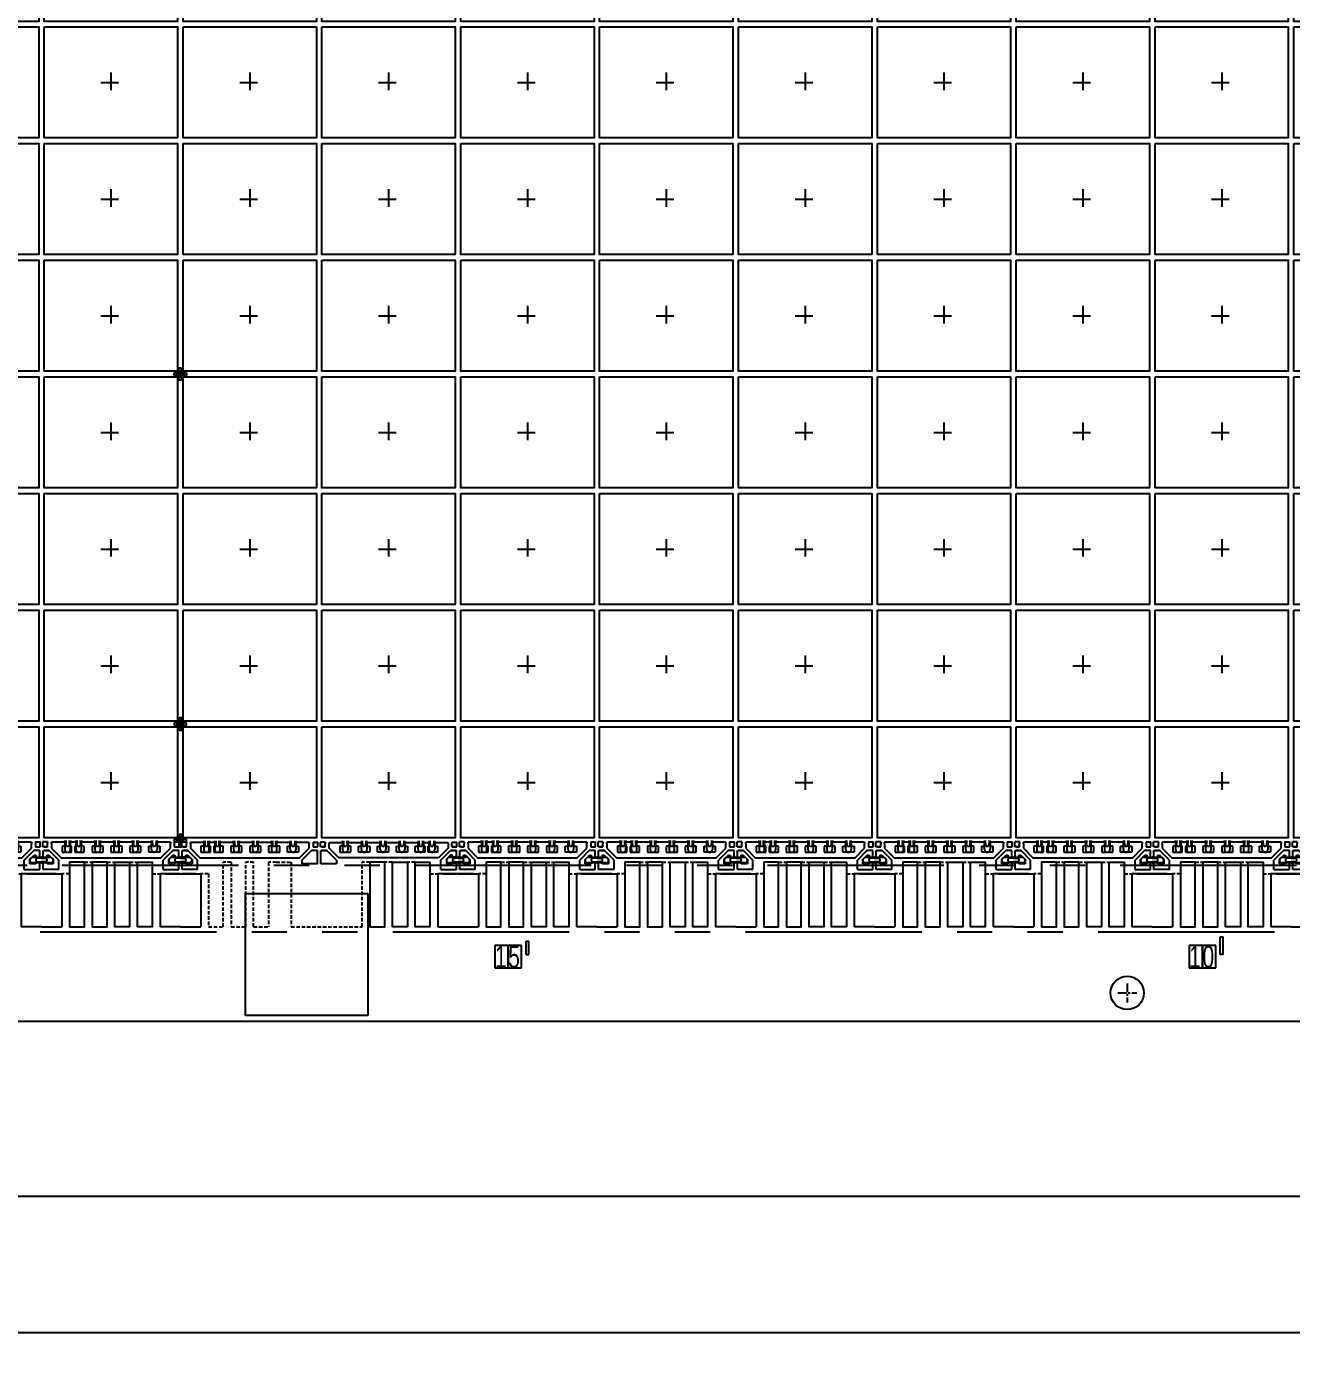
# Model space of a CAD drawing. Extents: x 0 to 864, y 0 to 559.
# Drawn here: x 493.7 to 607.5, y 220.7 to 341.8 of the extents above; entities that cross this region are included whole.
import ezdxf

# ---------------------------------------------------------------- set-up
doc = ezdxf.new("R2010")
doc.units = 0
doc.header["$LTSCALE"] = 12.7
doc.header["$MEASUREMENT"] = 0
doc.header["$PDMODE"] = 2
for name, pattern in [('CENTER', [2, 1.25, -0.25, 0.25, -0.25]), ('HIDDEN', [0.375, 0.25, -0.125]), ('PHANTOM', [2.5, 1.25, -0.25, 0.25, -0.25, 0.25, -0.25])]:
    doc.linetypes.add(name, pattern=pattern)
doc.layers.get('0').update_dxf_attribs({"linetype": 'CONTINUOUS'})
doc.layers.get('DEFPOINTS').update_dxf_attribs({"linetype": 'CONTINUOUS'})
for name, color, linetype in [('SH-01_CENTER', 2, 'CENTER'), ('SH-01_DIM', 4, 'CONTINUOUS'), ('SH-01_HATCH', 10, 'CONTINUOUS'), ('SH-01_HIDDEN', 6, 'HIDDEN'), ('SH-01_MISC', 5, 'CONTINUOUS'), ('SH-01_OBJECT', 7, 'CONTINUOUS'), ('SH-01_PHANTOM', 1, 'PHANTOM')]:
    doc.layers.add(name, color=color, linetype=linetype)
doc.styles.get("Standard").update_dxf_attribs({"font": 'simplex.shx', "width": 0.82})
doc.dimstyles.new('STANDARD$0', dxfattribs={"dimtxt": 0.18, "dimasz": 0.18, "dimexe": 0.18, "dimexo": 0.0625, "dimgap": 0.09, "dimtad": 0, "dimtih": 1, "dimtoh": 1, "dimdec": 4, "dimzin": 0, "dimdsep": 46, "dimtxsty": 'Standard', "dimcen": 0.09, "dimadec": 0, "dimazin": 0, "dimtfac": 1, "dimtdec": 4, "dimtofl": 0, "dimtmove": 0, "dimatfit": 3, "dimfxl": 1, "dimtolj": 1, "dimtzin": 0, "dimarcsym": 0})
pattern_1 = [(45, (-34.80061, -8.790292), (-0.022097087, 0.022097087), [])]
pattern_2 = [(45, (-1.74481, -16.12567), (-0.02209709, 0.02209709), [])]

# ---------------------------------------------------------------- blocks, each defined once
blk = doc.blocks.new('_Open30')
at = {"color": 0, "lineweight": -2}
for p, q in [((-1, 0.268), (0, 0)), ((0, 0), (-1, -0.268)), ((0, 0), (-1, 0))]:
    blk.add_line(p, q, dxfattribs=at)
blk = doc.blocks.new('*D138')
at = {"layer": 'DEFPOINTS', "color": 0, "ltscale": 0.05, "transparency": 16777216}
for p in [(739.03, 268.06), (151.03, 266.01), (739.03, 224.22)]:
    blk.add_point(p, dxfattribs=at)
at = {"layer": 'SH-01_DIM', "ltscale": 0.05, "transparency": 16777216}
for p, q in [((739.03, 265.52), (739.03, 221.68)), ((151.03, 263.47), (151.03, 221.68)), ((154.21, 224.22), (438.48, 224.22)), ((735.86, 224.22), (449.76, 224.22))]:
    blk.add_line(p, q, dxfattribs=at)
at = {"layer": 'SH-01_DIM', "ltscale": 0.05, "transparency": 16777216, "xscale": 3.175000000000011, "yscale": 3.175000000000011, "zscale": 3.175000000000011, "rotation": 180}
blk.add_blockref('_Open30', (151.03, 224.22), dxfattribs=at)
at = {"layer": 'SH-01_DIM', "ltscale": 0.05, "transparency": 16777216, "xscale": 3.175000000000011, "yscale": 3.175000000000011, "zscale": 3.175000000000011}
blk.add_blockref('_Open30', (739.03, 224.22), dxfattribs=at)
at = {"layer": 'SH-01_DIM', "ltscale": 0.05, "transparency": 16777216, "insert": (444.12, 224.22), "char_height": 1.524, "attachment_point": 5}
blk.add_mtext('\\A1;MOLD AREA\\P 294.0000', dxfattribs=at)
blk = doc.blocks.new('A$C548803C5')
at = {"layer": 'SH-01_CENTER', "ltscale": 0.05}
for p, q in [((1, 1.451), (1, 0.549)), ((0.549, 1), (1.451, 1))]:
    blk.add_line(p, q, dxfattribs=at)
at = {"layer": 'SH-01_MISC', "ltscale": 0.05}
blk.add_lwpolyline([(-2, 3.5), (4, 3.5), (4, -1.5), (-2, -1.5)], close=True, dxfattribs=at)
blk = doc.blocks.new('A$C4C6C51ED')
at = {"layer": 'SH-01_HATCH', "ltscale": 0.05}
h = blk.add_hatch(dxfattribs=at)
h.set_pattern_fill('ANSI31', color=10, scale=0.25)
h.set_pattern_definition([(45, (33.0558, -7.33538), (-0.02209709, 0.02209709), [])])
h.paths.add_polyline_path([(24.079, 3.584), (24.064, 3.584), (24.064, 3.759), (24.079, 3.759)])
h.paths.add_polyline_path([(24.579, 3.584), (24.564, 3.584), (24.564, 3.759), (24.579, 3.759)])
h.paths.add_polyline_path([(24.344, 3.584), (24.329, 3.584), (24.329, 3.759), (24.344, 3.759)])
h.paths.add_polyline_path([(25.194, 3.584), (25.179, 3.584), (25.179, 3.759), (25.194, 3.759)])
h.paths.add_polyline_path([(25.429, 3.584), (25.414, 3.584), (25.414, 3.759), (25.429, 3.759)])
h.paths.add_polyline_path([(26.279, 3.584), (26.264, 3.584), (26.264, 3.759), (26.279, 3.759)])
h.paths.add_polyline_path([(26.044, 3.584), (26.029, 3.584), (26.029, 3.584), (26.029, 3.759), (26.044, 3.759)])
h.paths.add_polyline_path([(27.129, 3.584), (27.114, 3.584), (27.114, 3.759), (27.129, 3.759)])
h.paths.add_polyline_path([(26.894, 3.584), (26.879, 3.584), (26.879, 3.584), (26.879, 3.759), (26.894, 3.759)])
h.paths.add_polyline_path([(27.744, 3.584), (27.729, 3.584), (27.729, 3.759), (27.744, 3.759)])
h = blk.add_hatch(dxfattribs=at)
h.set_pattern_fill('ANSI31', color=10, scale=0.25)
h.paths.add_polyline_path([(23.029, 2.849), (22.854, 2.849), (22.854, 2.834), (23.029, 2.834)])
h.paths.add_polyline_path([(28.954, 2.849), (28.779, 2.849), (28.779, 2.834), (28.954, 2.834)])
at = {"layer": 'SH-01_HIDDEN'}
for p, q in [((23.829, 3.759), (23.829, 3.834)), ((23.874, 3.834), (23.874, 3.709)), ((23.874, 3.659), (23.874, 3.709)), ((24.034, 3.709), (24.034, 3.834)), ((24.034, 3.709), (24.034, 3.659)), ((24.079, 3.834), (24.079, 3.759)), ((24.329, 3.759), (24.329, 3.834)), ((24.374, 3.834), (24.374, 3.709)), ((24.374, 3.659), (24.374, 3.709)), ((24.534, 3.709), (24.534, 3.834)), ((24.534, 3.709), (24.534, 3.659)), ((24.579, 3.834), (24.579, 3.759)), ((25.179, 3.759), (25.179, 3.834)), ((25.224, 3.834), (25.224, 3.709)), ((25.224, 3.659), (25.224, 3.709)), ((25.384, 3.709), (25.384, 3.834)), ((25.384, 3.709), (25.384, 3.659)), ((25.429, 3.834), (25.429, 3.759)), ((26.029, 3.759), (26.029, 3.834)), ((26.074, 3.834), (26.074, 3.709)), ((26.074, 3.659), (26.074, 3.709)), ((26.234, 3.709), (26.234, 3.834)), ((26.234, 3.709), (26.234, 3.659)), ((26.279, 3.834), (26.279, 3.759)), ((26.879, 3.759), (26.879, 3.834)), ((26.924, 3.834), (26.924, 3.709)), ((26.924, 3.659), (26.924, 3.709)), ((27.084, 3.709), (27.084, 3.834)), ((27.084, 3.709), (27.084, 3.659)), ((27.129, 3.834), (27.129, 3.759)), ((27.729, 3.834), (27.729, 3.759)), ((27.774, 3.709), (27.774, 3.834)), ((27.774, 3.709), (27.774, 3.659)), ((27.934, 3.834), (27.934, 3.709)), ((27.934, 3.659), (27.934, 3.709)), ((27.979, 3.759), (27.979, 3.834)), ((22.854, 3.084), (22.779, 3.084)), ((22.779, 3.039), (22.954, 3.039)), ((22.954, 3.039), (22.904, 3.039)), ((23.029, 3.084), (23.184, 3.084)), ((23.184, 3.084), (23.029, 3.084)), ((23.216, 3.078), (23.298, 2.996)), ((23.829, 3.584), (23.829, 3.429)), ((24.079, 3.429), (24.079, 3.584)), ((24.329, 3.584), (24.329, 3.429)), ((24.579, 3.429), (24.579, 3.584)), ((25.179, 3.584), (25.179, 3.429)), ((25.429, 3.429), (25.429, 3.584)), ((26.029, 3.584), (26.029, 3.429)), ((26.279, 3.429), (26.279, 3.584)), ((26.879, 3.584), (26.879, 3.429)), ((27.129, 3.429), (27.129, 3.584)), ((27.729, 3.429), (27.729, 3.584)), ((27.979, 3.584), (27.979, 3.429)), ((28.509, 2.996), (28.591, 3.078)), ((28.624, 3.084), (28.779, 3.084)), ((29.029, 3.039), (28.854, 3.039)), ((28.954, 3.084), (29.029, 3.084)), ((22.954, 2.879), (22.779, 2.879)), ((22.779, 2.834), (22.854, 2.834)), ((22.904, 2.879), (22.954, 2.879)), ((23.184, 2.834), (23.029, 2.834)), ((23.029, 2.834), (23.184, 2.834)), ((28.779, 2.834), (28.624, 2.834)), ((28.854, 2.879), (29.029, 2.879)), ((29.029, 2.834), (28.954, 2.834))]:
    blk.add_line(p, q, dxfattribs=at)
at = {"layer": 'SH-01_HIDDEN', "ltscale": 0.05}
for p, q in [((24.711, 2.859), (25.061, 2.859)), ((25.729, 2.859), (26.079, 2.859)), ((26.746, 2.859), (27.096, 2.859)), ((22.929, 2.334), (22.779, 2.334)), ((24.044, 2.334), (23.694, 2.334)), ((27.764, 2.334), (28.114, 2.334)), ((28.879, 2.334), (29.029, 2.334))]:
    blk.add_line(p, q, dxfattribs=at)
at = {"layer": 'SH-01_HIDDEN'}
for centre, radius, start, end in [((23.954, 3.659), 0.08, 180, 0), ((24.454, 3.659), 0.08, 180, 0), ((25.304, 3.659), 0.08, 180, 0), ((26.154, 3.659), 0.08, 180, 0), ((27.004, 3.659), 0.08, 180, 0), ((27.854, 3.659), 0.08, 180, 0), ((22.954, 2.959), 0.08, 270, 90), ((23.179, 2.959), 0.125, 72.47153, 87.68368), ((23.954, 3.434), 0.125, 182.33828, 357.66172), ((24.454, 3.434), 0.125, 182.33828, 357.66172), ((25.304, 3.434), 0.125, 182.33828, 357.66172), ((26.154, 3.434), 0.125, 182.33828, 357.66172), ((27.004, 3.434), 0.125, 182.33828, 357.66172), ((27.854, 3.434), 0.125, 182.33828, 357.66172), ((28.629, 2.959), 0.124, 92.30964, 107.52916), ((28.854, 2.959), 0.08, 90, 270), ((23.179, 2.959), 0.125, 272.3376, 17.48275), ((28.629, 2.959), 0.125, 162.51941, 267.66496)]:
    blk.add_arc(centre, radius, start, end, dxfattribs=at)
at = {"layer": 'SH-01_OBJECT'}
for p, q in [((22.839, 3.559), (22.839, 3.774)), ((23.054, 3.774), (22.839, 3.774)), ((23.054, 3.774), (23.054, 3.759)), ((23.054, 3.759), (23.054, 3.709)), ((23.054, 3.559), (23.054, 3.709)), ((23.229, 3.709), (23.229, 3.759)), ((23.829, 3.759), (23.229, 3.759)), ((23.229, 3.709), (23.229, 3.49)), ((23.829, 3.759), (23.829, 3.584)), ((23.829, 3.709), (23.829, 3.584)), ((24.064, 3.584), (24.064, 3.759)), ((24.079, 3.584), (24.079, 3.759)), ((24.329, 3.759), (24.079, 3.759)), ((24.079, 3.584), (24.079, 3.709)), ((24.329, 3.759), (24.329, 3.584)), ((24.329, 3.709), (24.329, 3.584)), ((24.344, 3.759), (24.344, 3.584)), ((24.564, 3.584), (24.564, 3.759)), ((24.579, 3.584), (24.579, 3.759)), ((25.179, 3.759), (24.579, 3.759)), ((24.579, 3.584), (24.579, 3.709)), ((25.179, 3.759), (25.179, 3.584)), ((25.179, 3.709), (25.179, 3.584)), ((25.194, 3.759), (25.194, 3.584)), ((25.414, 3.584), (25.414, 3.759)), ((25.429, 3.584), (25.429, 3.759)), ((26.029, 3.759), (25.429, 3.759)), ((25.429, 3.584), (25.429, 3.709)), ((26.029, 3.759), (26.029, 3.584)), ((26.029, 3.709), (26.029, 3.584)), ((26.044, 3.759), (26.044, 3.584)), ((26.264, 3.584), (26.264, 3.759)), ((26.279, 3.584), (26.279, 3.759)), ((26.879, 3.759), (26.279, 3.759)), ((26.279, 3.584), (26.279, 3.709)), ((26.879, 3.759), (26.879, 3.584)), ((26.879, 3.709), (26.879, 3.584)), ((26.894, 3.584), (26.894, 3.759)), ((27.114, 3.759), (27.114, 3.584)), ((27.129, 3.584), (27.129, 3.759)), ((27.729, 3.759), (27.129, 3.759)), ((27.129, 3.584), (27.129, 3.709)), ((27.729, 3.584), (27.729, 3.759)), ((27.744, 3.759), (27.744, 3.584)), ((28.579, 3.759), (27.979, 3.759)), ((27.979, 3.759), (27.979, 3.584)), ((27.979, 3.709), (27.979, 3.584)), ((28.579, 3.759), (28.579, 3.709)), ((28.579, 3.49), (28.579, 3.709)), ((28.754, 3.774), (28.754, 3.559)), ((28.754, 3.774), (28.969, 3.774)), ((28.969, 3.559), (28.969, 3.774)), ((23.054, 3.559), (22.839, 3.559)), ((22.854, 3.384), (23.123, 3.384)), ((22.854, 3.084), (22.854, 3.384)), ((22.854, 3.084), (23.029, 3.084)), ((22.904, 3.559), (23.054, 3.559)), ((23.123, 3.384), (22.904, 3.384)), ((23.029, 3.084), (23.029, 3.184)), ((23.029, 3.184), (23.11, 3.184)), ((23.11, 3.184), (23.304, 2.991)), ((23.554, 2.953), (23.123, 3.384)), ((23.229, 3.49), (23.66, 3.059)), ((23.66, 3.059), (28.148, 3.059)), ((23.829, 3.584), (23.704, 3.584)), ((23.704, 3.584), (23.704, 3.309)), ((23.704, 3.309), (24.129, 3.309)), ((24.129, 3.584), (24.079, 3.584)), ((24.129, 3.309), (24.129, 3.584)), ((24.329, 3.584), (24.279, 3.584)), ((24.279, 3.584), (24.279, 3.309)), ((24.279, 3.309), (24.704, 3.309)), ((24.704, 3.584), (24.579, 3.584)), ((24.704, 3.309), (24.704, 3.584)), ((25.179, 3.584), (25.054, 3.584)), ((25.054, 3.584), (25.054, 3.309)), ((25.054, 3.309), (25.554, 3.309)), ((25.554, 3.584), (25.429, 3.584)), ((25.554, 3.309), (25.554, 3.584)), ((26.029, 3.584), (25.904, 3.584)), ((25.904, 3.584), (25.904, 3.309)), ((25.904, 3.309), (26.404, 3.309)), ((26.404, 3.584), (26.279, 3.584)), ((26.404, 3.309), (26.404, 3.584)), ((26.879, 3.584), (26.754, 3.584)), ((26.754, 3.584), (26.754, 3.309)), ((26.754, 3.309), (27.254, 3.309)), ((27.254, 3.584), (27.129, 3.584)), ((27.254, 3.309), (27.254, 3.584)), ((27.604, 3.584), (27.729, 3.584)), ((27.604, 3.309), (27.604, 3.584)), ((28.104, 3.309), (27.604, 3.309)), ((27.979, 3.584), (28.104, 3.584)), ((28.104, 3.584), (28.104, 3.309)), ((28.148, 3.059), (28.579, 3.49)), ((28.685, 3.384), (28.254, 2.953)), ((28.504, 2.991), (28.697, 3.184)), ((28.954, 3.384), (28.685, 3.384)), ((28.697, 3.184), (28.779, 3.184)), ((28.754, 3.559), (28.969, 3.559)), ((28.779, 3.184), (28.779, 3.084)), ((28.779, 3.084), (28.954, 3.084)), ((28.954, 3.084), (28.954, 3.384)), ((23.029, 2.849), (22.854, 2.849)), ((22.854, 2.534), (22.854, 2.834)), ((23.029, 2.834), (22.854, 2.834)), ((23.554, 2.534), (22.854, 2.534)), ((23.029, 2.784), (23.029, 2.834)), ((23.304, 2.784), (23.029, 2.784)), ((23.304, 2.991), (23.304, 2.784)), ((23.554, 2.534), (23.554, 2.953)), ((28.254, 2.534), (28.254, 2.953)), ((28.254, 2.534), (28.954, 2.534)), ((28.504, 2.784), (28.504, 2.991)), ((28.779, 2.784), (28.504, 2.784)), ((28.779, 2.849), (28.954, 2.849)), ((28.954, 2.834), (28.779, 2.834)), ((28.779, 2.834), (28.779, 2.784)), ((28.954, 2.534), (28.954, 2.834)), ((23.454, 2.334), (22.779, 2.334)), ((28.354, 2.334), (29.029, 2.334)), ((22.779, -0.041), (23.694, -0.041)), ((29.029, -0.041), (28.114, -0.041))]:
    blk.add_line(p, q, dxfattribs=at)
at = {"layer": 'SH-01_OBJECT', "ltscale": 0.05}
for p, q in [((24.064, 3.759), (24.079, 3.759)), ((24.329, 3.759), (24.344, 3.759)), ((24.564, 3.759), (24.579, 3.759)), ((25.179, 3.759), (25.194, 3.759)), ((25.414, 3.759), (25.429, 3.759)), ((26.029, 3.759), (26.044, 3.759)), ((26.264, 3.759), (26.279, 3.759)), ((26.894, 3.759), (26.879, 3.759)), ((27.129, 3.759), (27.114, 3.759)), ((27.729, 3.759), (27.744, 3.759)), ((24.064, 3.584), (24.079, 3.584)), ((24.329, 3.584), (24.344, 3.584)), ((24.564, 3.584), (24.579, 3.584)), ((25.179, 3.584), (25.194, 3.584)), ((25.414, 3.584), (25.429, 3.584)), ((26.029, 3.584), (26.044, 3.584)), ((26.264, 3.584), (26.279, 3.584)), ((26.894, 3.584), (26.879, 3.584)), ((27.129, 3.584), (27.114, 3.584)), ((27.729, 3.584), (27.744, 3.584)), ((22.854, 2.834), (22.854, 2.849)), ((23.029, 2.834), (23.029, 2.849)), ((28.779, 2.834), (28.779, 2.849)), ((28.954, 2.834), (28.954, 2.849)), ((22.779, 2.334), (23.694, 2.334)), ((23.694, 2.334), (23.694, -0.041)), ((28.114, 2.334), (28.114, -0.041)), ((29.029, 2.334), (28.114, 2.334))]:
    blk.add_line(p, q, dxfattribs=at)
for points in [[(24.711, 2.859), (24.044, 2.859), (24.044, -0.041), (24.711, -0.041)], [(25.729, 2.859), (25.061, 2.859), (25.061, -0.041), (25.729, -0.041)], [(26.079, 2.859), (26.746, 2.859), (26.746, -0.041), (26.079, -0.041)], [(27.096, 2.859), (27.764, 2.859), (27.764, -0.041), (27.096, -0.041)]]:
    blk.add_lwpolyline(points, close=True, dxfattribs=at)
blk = doc.blocks.new('*D175')
at = {"layer": 'DEFPOINTS', "color": 0, "ltscale": 0.05, "transparency": 16777216}
for p in [(155.03, 266.26), (735.03, 266.26), (735.03, 236.48)]:
    blk.add_point(p, dxfattribs=at)
at = {"layer": 'SH-01_DIM', "ltscale": 0.05, "transparency": 16777216}
for p, q in [((155.03, 263.72), (155.03, 233.94)), ((735.03, 263.72), (735.03, 233.94)), ((158.21, 236.48), (433.35, 236.48)), ((731.86, 236.48), (456.71, 236.48))]:
    blk.add_line(p, q, dxfattribs=at)
at = {"layer": 'SH-01_DIM', "ltscale": 0.05, "transparency": 16777216, "xscale": 3.175000000000011, "yscale": 3.175000000000011, "zscale": 3.175000000000011, "rotation": 180}
blk.add_blockref('_Open30', (155.03, 236.48), dxfattribs=at)
at = {"layer": 'SH-01_DIM', "ltscale": 0.05, "transparency": 16777216, "xscale": 3.175000000000011, "yscale": 3.175000000000011, "zscale": 3.175000000000011}
blk.add_blockref('_Open30', (735.03, 236.48), dxfattribs=at)
at = {"layer": 'SH-01_DIM', "ltscale": 0.05, "transparency": 16777216, "insert": (445.03, 236.48), "char_height": 1.524, "attachment_point": 5}
blk.add_mtext('\\A1;SAW SINGULATION AREA\\P 290.0000', dxfattribs=at)
blk = doc.blocks.new('A$C550C75DB')
at = {"layer": 'SH-01_HATCH', "ltscale": 0.05}
h = blk.add_hatch(dxfattribs=at)
h.set_pattern_fill('ANSI31', color=10, scale=0.25)
h.set_pattern_definition(pattern_2)
h.paths.add_polyline_path([(-10.722, -5.207), (-10.737, -5.207), (-10.737, -5.032), (-10.722, -5.032)])
h.paths.add_polyline_path([(-10.222, -5.207), (-10.237, -5.207), (-10.237, -5.032), (-10.222, -5.032)])
h.paths.add_polyline_path([(-10.457, -5.207), (-10.472, -5.207), (-10.472, -5.032), (-10.457, -5.032)])
h.paths.add_polyline_path([(-9.607, -5.207), (-9.622, -5.207), (-9.622, -5.032), (-9.607, -5.032)])
h.paths.add_polyline_path([(-9.372, -5.207), (-9.387, -5.207), (-9.387, -5.032), (-9.372, -5.032)])
h.paths.add_polyline_path([(-8.522, -5.207), (-8.537, -5.207), (-8.537, -5.032), (-8.522, -5.032)])
h.paths.add_polyline_path([(-8.757, -5.207), (-8.772, -5.207), (-8.772, -5.207), (-8.772, -5.032), (-8.757, -5.032)])
h.paths.add_polyline_path([(-7.672, -5.207), (-7.687, -5.207), (-7.687, -5.032), (-7.672, -5.032)])
h.paths.add_polyline_path([(-7.907, -5.207), (-7.922, -5.207), (-7.922, -5.207), (-7.922, -5.032), (-7.907, -5.032)])
h.paths.add_polyline_path([(-7.057, -5.207), (-7.072, -5.207), (-7.072, -5.032), (-7.057, -5.032)])
h = blk.add_hatch(dxfattribs=at)
h.set_pattern_fill('ANSI31', color=10, scale=0.25)
h.set_pattern_definition(pattern_2)
h.paths.add_polyline_path([(-0.822, -5.207), (-0.807, -5.207), (-0.807, -5.032), (-0.822, -5.032)])
h.paths.add_polyline_path([(-1.322, -5.207), (-1.307, -5.207), (-1.307, -5.032), (-1.322, -5.032)])
h.paths.add_polyline_path([(-1.087, -5.207), (-1.072, -5.207), (-1.072, -5.032), (-1.087, -5.032)])
h.paths.add_polyline_path([(-1.937, -5.207), (-1.922, -5.207), (-1.922, -5.032), (-1.937, -5.032)])
h.paths.add_polyline_path([(-2.172, -5.207), (-2.157, -5.207), (-2.157, -5.032), (-2.172, -5.032)])
h.paths.add_polyline_path([(-3.022, -5.207), (-3.007, -5.207), (-3.007, -5.032), (-3.022, -5.032)])
h.paths.add_polyline_path([(-2.787, -5.207), (-2.772, -5.207), (-2.772, -5.207), (-2.772, -5.032), (-2.787, -5.032)])
h.paths.add_polyline_path([(-3.872, -5.207), (-3.857, -5.207), (-3.857, -5.032), (-3.872, -5.032)])
h.paths.add_polyline_path([(-3.637, -5.207), (-3.622, -5.207), (-3.622, -5.207), (-3.622, -5.032), (-3.637, -5.032)])
h.paths.add_polyline_path([(-4.487, -5.207), (-4.472, -5.207), (-4.472, -5.032), (-4.487, -5.032)])
h = blk.add_hatch(dxfattribs=at)
h.set_pattern_fill('ANSI31', color=10, scale=0.25)
h.set_pattern_definition(pattern_1)
h.paths.add_polyline_path([(-11.772, -5.942), (-11.947, -5.942), (-11.947, -5.957), (-11.772, -5.957)])
h = blk.add_hatch(dxfattribs=at)
h.set_pattern_fill('ANSI31', color=10, scale=0.25)
h.set_pattern_definition(pattern_1)
h.paths.add_polyline_path([(0.228, -5.942), (0.403, -5.942), (0.403, -5.957), (0.228, -5.957)])
at = {"layer": 'SH-01_HIDDEN'}
for p, q in [((-10.972, -5.032), (-10.972, -4.957)), ((-10.972, -5.207), (-10.972, -5.362)), ((-10.927, -4.957), (-10.927, -5.082)), ((-10.927, -5.132), (-10.927, -5.082)), ((-10.767, -5.082), (-10.767, -4.957)), ((-10.767, -5.082), (-10.767, -5.132)), ((-10.722, -4.957), (-10.722, -5.032)), ((-10.722, -5.362), (-10.722, -5.207)), ((-10.472, -5.032), (-10.472, -4.957)), ((-10.472, -5.207), (-10.472, -5.362)), ((-10.427, -4.957), (-10.427, -5.082)), ((-10.427, -5.132), (-10.427, -5.082)), ((-10.267, -5.082), (-10.267, -4.957)), ((-10.267, -5.082), (-10.267, -5.132)), ((-10.222, -4.957), (-10.222, -5.032)), ((-10.222, -5.362), (-10.222, -5.207)), ((-9.622, -5.032), (-9.622, -4.957)), ((-9.622, -5.207), (-9.622, -5.362)), ((-9.577, -4.957), (-9.577, -5.082)), ((-9.577, -5.132), (-9.577, -5.082)), ((-9.417, -5.082), (-9.417, -4.957)), ((-9.417, -5.082), (-9.417, -5.132)), ((-9.372, -4.957), (-9.372, -5.032)), ((-9.372, -5.362), (-9.372, -5.207)), ((-8.772, -5.032), (-8.772, -4.957)), ((-8.772, -5.207), (-8.772, -5.362)), ((-8.727, -4.957), (-8.727, -5.082)), ((-8.727, -5.132), (-8.727, -5.082)), ((-8.567, -5.082), (-8.567, -4.957)), ((-8.567, -5.082), (-8.567, -5.132)), ((-8.522, -4.957), (-8.522, -5.032)), ((-8.522, -5.362), (-8.522, -5.207)), ((-7.922, -5.032), (-7.922, -4.957)), ((-7.922, -5.207), (-7.922, -5.362)), ((-7.877, -4.957), (-7.877, -5.082)), ((-7.877, -5.132), (-7.877, -5.082)), ((-7.717, -5.082), (-7.717, -4.957)), ((-7.717, -5.082), (-7.717, -5.132)), ((-7.672, -4.957), (-7.672, -5.032)), ((-7.672, -5.362), (-7.672, -5.207)), ((-7.072, -4.957), (-7.072, -5.032)), ((-7.072, -5.362), (-7.072, -5.207)), ((-7.027, -5.082), (-7.027, -4.957)), ((-7.027, -5.082), (-7.027, -5.132)), ((-6.867, -4.957), (-6.867, -5.082)), ((-6.867, -5.132), (-6.867, -5.082)), ((-6.822, -5.032), (-6.822, -4.957)), ((-6.822, -5.207), (-6.822, -5.362)), ((-4.722, -5.032), (-4.722, -4.957)), ((-4.722, -5.207), (-4.722, -5.362)), ((-4.677, -4.957), (-4.677, -5.082)), ((-4.677, -5.132), (-4.677, -5.082)), ((-4.517, -5.082), (-4.517, -4.957)), ((-4.517, -5.082), (-4.517, -5.132)), ((-4.472, -4.957), (-4.472, -5.032)), ((-4.472, -5.362), (-4.472, -5.207)), ((-3.872, -4.957), (-3.872, -5.032)), ((-3.872, -5.362), (-3.872, -5.207)), ((-3.827, -5.082), (-3.827, -4.957)), ((-3.827, -5.082), (-3.827, -5.132)), ((-3.667, -4.957), (-3.667, -5.082)), ((-3.667, -5.132), (-3.667, -5.082)), ((-3.622, -5.032), (-3.622, -4.957)), ((-3.622, -5.207), (-3.622, -5.362)), ((-3.022, -4.957), (-3.022, -5.032)), ((-3.022, -5.362), (-3.022, -5.207)), ((-2.977, -5.082), (-2.977, -4.957)), ((-2.977, -5.082), (-2.977, -5.132)), ((-2.817, -4.957), (-2.817, -5.082)), ((-2.817, -5.132), (-2.817, -5.082)), ((-2.772, -5.032), (-2.772, -4.957)), ((-2.772, -5.207), (-2.772, -5.362)), ((-2.172, -4.957), (-2.172, -5.032)), ((-2.172, -5.362), (-2.172, -5.207)), ((-2.127, -5.082), (-2.127, -4.957)), ((-2.127, -5.082), (-2.127, -5.132)), ((-1.967, -4.957), (-1.967, -5.082)), ((-1.967, -5.132), (-1.967, -5.082)), ((-1.922, -5.032), (-1.922, -4.957)), ((-1.922, -5.207), (-1.922, -5.362)), ((-1.322, -4.957), (-1.322, -5.032)), ((-1.322, -5.362), (-1.322, -5.207)), ((-1.277, -5.082), (-1.277, -4.957)), ((-1.277, -5.082), (-1.277, -5.132)), ((-1.117, -4.957), (-1.117, -5.082)), ((-1.117, -5.132), (-1.117, -5.082)), ((-1.072, -5.032), (-1.072, -4.957)), ((-1.072, -5.207), (-1.072, -5.362)), ((-0.822, -4.957), (-0.822, -5.032)), ((-0.822, -5.362), (-0.822, -5.207)), ((-0.777, -5.082), (-0.777, -4.957)), ((-0.777, -5.082), (-0.777, -5.132)), ((-0.617, -4.957), (-0.617, -5.082)), ((-0.617, -5.132), (-0.617, -5.082)), ((-0.572, -5.032), (-0.572, -4.957)), ((-0.572, -5.207), (-0.572, -5.362)), ((-11.617, -5.707), (-12.022, -5.707)), ((-12.022, -5.752), (-11.847, -5.752)), ((-11.847, -5.912), (-12.022, -5.912)), ((-12.022, -5.957), (-11.617, -5.957)), ((-11.897, -5.707), (-11.617, -5.707)), ((-11.847, -5.752), (-11.897, -5.752)), ((-11.897, -5.912), (-11.847, -5.912)), ((-11.617, -5.957), (-11.897, -5.957)), ((-11.585, -5.712), (-11.503, -5.794)), ((0.041, -5.712), (-0.041, -5.794)), ((0.353, -5.707), (0.073, -5.707)), ((0.073, -5.707), (0.478, -5.707)), ((0.073, -5.957), (0.353, -5.957)), ((0.478, -5.957), (0.073, -5.957)), ((0.303, -5.752), (0.353, -5.752)), ((0.478, -5.752), (0.303, -5.752)), ((0.353, -5.912), (0.303, -5.912)), ((0.303, -5.912), (0.478, -5.912))]:
    blk.add_line(p, q, dxfattribs=at)
at = {"layer": 'SH-01_HIDDEN', "ltscale": 0.05}
for p, q in [((-10.089, -8.832), (-10.089, -5.932)), ((-9.739, -5.932), (-10.089, -5.932)), ((-9.739, -5.932), (-9.739, -8.832)), ((-9.072, -8.832), (-9.072, -5.932)), ((-8.722, -5.932), (-9.072, -5.932)), ((-8.722, -8.832), (-8.722, -5.932)), ((-8.054, -5.932), (-8.054, -8.832)), ((-7.704, -5.932), (-8.054, -5.932)), ((-7.704, -5.932), (-7.037, -5.932)), ((-7.037, -5.932), (-7.037, -8.832)), ((-3.839, -8.832), (-3.839, -5.932)), ((-3.489, -5.932), (-3.839, -5.932)), ((-2.472, -5.932), (-2.822, -5.932)), ((-1.454, -5.932), (-1.804, -5.932)), ((-10.757, -6.457), (-11.107, -6.457)), ((-10.757, -6.457), (-10.757, -8.832)), ((-0.787, -6.457), (-0.437, -6.457)), ((-0.075, -6.457), (0.075, -6.457)), ((-10.757, -8.832), (-10.089, -8.832)), ((-9.739, -8.832), (-9.072, -8.832)), ((-8.722, -8.832), (-8.054, -8.832)), ((-7.037, -8.832), (-3.839, -8.832))]:
    blk.add_line(p, q, dxfattribs=at)
at = {"layer": 'SH-01_HIDDEN'}
for centre, radius, start, end in [((-10.847, -5.356), 0.125, 182.33828, 357.66172), ((-10.847, -5.132), 0.08, 180, 0), ((-10.347, -5.356), 0.125, 182.33828, 357.66172), ((-10.347, -5.132), 0.08, 180, 0), ((-9.497, -5.356), 0.125, 182.33828, 357.66172), ((-9.497, -5.132), 0.08, 180, 0), ((-8.647, -5.356), 0.125, 182.33828, 357.66172), ((-8.647, -5.132), 0.08, 180, 0), ((-7.797, -5.356), 0.125, 182.33828, 357.66172), ((-7.797, -5.132), 0.08, 180, 0), ((-6.947, -5.356), 0.125, 182.33828, 357.66172), ((-6.947, -5.132), 0.08, 180, 0), ((-4.597, -5.356), 0.125, 182.33828, 357.66172), ((-4.597, -5.132), 0.08, 180, 0), ((-3.747, -5.356), 0.125, 182.33828, 357.66172), ((-3.747, -5.132), 0.08, 180, 0), ((-2.897, -5.356), 0.125, 182.33828, 357.66172), ((-2.897, -5.132), 0.08, 180, 0), ((-2.047, -5.356), 0.125, 182.33828, 357.66172), ((-2.047, -5.132), 0.08, 180, 0), ((-1.197, -5.356), 0.125, 182.33828, 357.66172), ((-1.197, -5.132), 0.08, 180, 0), ((-0.697, -5.356), 0.125, 182.33828, 357.66172), ((-0.697, -5.132), 0.08, 180, 0), ((-11.847, -5.832), 0.08, 270, 90), ((-11.622, -5.831), 0.125, 72.47153, 87.68368), ((-11.622, -5.832), 0.125, 272.3376, 17.48275), ((0.078, -5.832), 0.125, 162.51725, 267.6624), ((0.078, -5.831), 0.125, 92.31632, 107.52847), ((0.303, -5.832), 0.08, 90, 270)]:
    blk.add_arc(centre, radius, start, end, dxfattribs=at)
at = {"layer": 'SH-01_OBJECT'}
for p, q in [((-11.962, -5.232), (-11.962, -5.017)), ((-11.747, -5.017), (-11.962, -5.017)), ((-11.747, -5.232), (-11.962, -5.232)), ((-11.947, -5.407), (-11.678, -5.407)), ((-11.947, -5.707), (-11.947, -5.407)), ((-11.897, -5.232), (-11.747, -5.232)), ((-11.678, -5.407), (-11.897, -5.407)), ((-11.747, -5.017), (-11.747, -5.032)), ((-11.747, -5.032), (-11.747, -5.082)), ((-11.747, -5.232), (-11.747, -5.082)), ((-11.247, -5.838), (-11.678, -5.407)), ((-11.572, -5.082), (-11.572, -5.032)), ((-10.972, -5.032), (-11.572, -5.032)), ((-11.572, -5.082), (-11.572, -5.3)), ((-11.572, -5.3), (-11.141, -5.732)), ((-10.972, -5.207), (-11.097, -5.207)), ((-11.097, -5.207), (-11.097, -5.482)), ((-10.972, -5.032), (-10.972, -5.207)), ((-10.972, -5.082), (-10.972, -5.207)), ((-10.737, -5.207), (-10.737, -5.032)), ((-10.722, -5.207), (-10.722, -5.032)), ((-10.472, -5.032), (-10.722, -5.032)), ((-10.722, -5.207), (-10.722, -5.082)), ((-10.672, -5.207), (-10.722, -5.207)), ((-10.672, -5.482), (-10.672, -5.207)), ((-10.472, -5.207), (-10.522, -5.207)), ((-10.522, -5.207), (-10.522, -5.482)), ((-10.472, -5.032), (-10.472, -5.207)), ((-10.472, -5.082), (-10.472, -5.207)), ((-10.457, -5.032), (-10.457, -5.207)), ((-10.237, -5.207), (-10.237, -5.032)), ((-10.222, -5.207), (-10.222, -5.032)), ((-9.622, -5.032), (-10.222, -5.032)), ((-10.222, -5.207), (-10.222, -5.082)), ((-10.097, -5.207), (-10.222, -5.207)), ((-10.097, -5.482), (-10.097, -5.207)), ((-9.622, -5.207), (-9.747, -5.207)), ((-9.747, -5.207), (-9.747, -5.482)), ((-9.622, -5.032), (-9.622, -5.207)), ((-9.622, -5.082), (-9.622, -5.207)), ((-9.607, -5.032), (-9.607, -5.207)), ((-9.387, -5.207), (-9.387, -5.032)), ((-9.372, -5.207), (-9.372, -5.032)), ((-8.772, -5.032), (-9.372, -5.032)), ((-9.372, -5.207), (-9.372, -5.082)), ((-9.247, -5.207), (-9.372, -5.207)), ((-9.247, -5.482), (-9.247, -5.207)), ((-8.772, -5.207), (-8.897, -5.207)), ((-8.897, -5.207), (-8.897, -5.482)), ((-8.772, -5.032), (-8.772, -5.207)), ((-8.772, -5.082), (-8.772, -5.207)), ((-8.757, -5.032), (-8.757, -5.207)), ((-8.537, -5.207), (-8.537, -5.032)), ((-8.522, -5.207), (-8.522, -5.032)), ((-7.922, -5.032), (-8.522, -5.032)), ((-8.522, -5.207), (-8.522, -5.082)), ((-8.397, -5.207), (-8.522, -5.207)), ((-8.397, -5.482), (-8.397, -5.207)), ((-7.922, -5.207), (-8.047, -5.207)), ((-8.047, -5.207), (-8.047, -5.482)), ((-7.922, -5.032), (-7.922, -5.207)), ((-7.922, -5.082), (-7.922, -5.207)), ((-7.907, -5.207), (-7.907, -5.032)), ((-7.687, -5.032), (-7.687, -5.207)), ((-7.672, -5.207), (-7.672, -5.032)), ((-7.072, -5.032), (-7.672, -5.032)), ((-7.672, -5.207), (-7.672, -5.082)), ((-7.547, -5.207), (-7.672, -5.207)), ((-7.547, -5.482), (-7.547, -5.207)), ((-7.197, -5.207), (-7.072, -5.207)), ((-7.197, -5.482), (-7.197, -5.207)), ((-7.072, -5.207), (-7.072, -5.032)), ((-7.057, -5.032), (-7.057, -5.207)), ((-6.222, -5.032), (-6.822, -5.032)), ((-6.822, -5.032), (-6.822, -5.207)), ((-6.822, -5.082), (-6.822, -5.207)), ((-6.822, -5.207), (-6.697, -5.207)), ((-6.697, -5.207), (-6.697, -5.482)), ((-6.653, -5.732), (-6.222, -5.3)), ((-6.116, -5.407), (-6.547, -5.838)), ((-6.222, -5.032), (-6.222, -5.082)), ((-6.222, -5.3), (-6.222, -5.082)), ((-5.847, -5.407), (-6.116, -5.407)), ((-6.047, -5.017), (-6.047, -5.232)), ((-6.047, -5.017), (-5.832, -5.017)), ((-6.047, -5.232), (-5.832, -5.232)), ((-5.847, -6.007), (-5.847, -5.407)), ((-5.832, -5.232), (-5.832, -5.017)), ((-5.712, -5.232), (-5.712, -5.017)), ((-5.497, -5.017), (-5.712, -5.017)), ((-5.497, -5.232), (-5.712, -5.232)), ((-5.697, -5.407), (-5.428, -5.407)), ((-5.697, -6.007), (-5.697, -5.407)), ((-5.647, -5.232), (-5.497, -5.232)), ((-5.428, -5.407), (-5.647, -5.407)), ((-5.497, -5.017), (-5.497, -5.032)), ((-5.497, -5.032), (-5.497, -5.082)), ((-5.497, -5.232), (-5.497, -5.082)), ((-4.997, -5.838), (-5.428, -5.407)), ((-5.322, -5.032), (-5.322, -5.082)), ((-5.322, -5.032), (-4.722, -5.032)), ((-5.322, -5.3), (-5.322, -5.082)), ((-4.891, -5.732), (-5.322, -5.3)), ((-4.722, -5.207), (-4.847, -5.207)), ((-4.847, -5.207), (-4.847, -5.482)), ((-4.722, -5.032), (-4.722, -5.207)), ((-4.722, -5.082), (-4.722, -5.207)), ((-4.487, -5.032), (-4.487, -5.207)), ((-4.472, -5.207), (-4.472, -5.032)), ((-4.472, -5.032), (-3.872, -5.032)), ((-4.347, -5.207), (-4.472, -5.207)), ((-4.347, -5.482), (-4.347, -5.207)), ((-3.997, -5.207), (-3.872, -5.207)), ((-3.997, -5.482), (-3.997, -5.207)), ((-3.872, -5.207), (-3.872, -5.032)), ((-3.872, -5.207), (-3.872, -5.082)), ((-3.857, -5.032), (-3.857, -5.207)), ((-3.637, -5.207), (-3.637, -5.032)), ((-3.622, -5.032), (-3.622, -5.207)), ((-3.622, -5.032), (-3.022, -5.032)), ((-3.622, -5.082), (-3.622, -5.207)), ((-3.622, -5.207), (-3.497, -5.207)), ((-3.497, -5.207), (-3.497, -5.482)), ((-3.147, -5.207), (-3.022, -5.207)), ((-3.147, -5.482), (-3.147, -5.207)), ((-3.022, -5.207), (-3.022, -5.032)), ((-3.022, -5.207), (-3.022, -5.082)), ((-3.007, -5.207), (-3.007, -5.032)), ((-2.787, -5.032), (-2.787, -5.207)), ((-2.772, -5.032), (-2.772, -5.207)), ((-2.772, -5.032), (-2.172, -5.032)), ((-2.772, -5.082), (-2.772, -5.207)), ((-2.772, -5.207), (-2.647, -5.207)), ((-2.647, -5.207), (-2.647, -5.482)), ((-2.297, -5.207), (-2.172, -5.207)), ((-2.297, -5.482), (-2.297, -5.207)), ((-2.172, -5.207), (-2.172, -5.032)), ((-2.172, -5.207), (-2.172, -5.082)), ((-2.157, -5.207), (-2.157, -5.032)), ((-1.937, -5.032), (-1.937, -5.207)), ((-1.922, -5.032), (-1.922, -5.207)), ((-1.922, -5.032), (-1.322, -5.032)), ((-1.922, -5.082), (-1.922, -5.207)), ((-1.922, -5.207), (-1.797, -5.207)), ((-1.797, -5.207), (-1.797, -5.482)), ((-1.447, -5.207), (-1.322, -5.207)), ((-1.447, -5.482), (-1.447, -5.207)), ((-1.322, -5.207), (-1.322, -5.032)), ((-1.322, -5.207), (-1.322, -5.082)), ((-1.307, -5.207), (-1.307, -5.032)), ((-1.087, -5.032), (-1.087, -5.207)), ((-1.072, -5.032), (-1.072, -5.207)), ((-1.072, -5.032), (-0.822, -5.032)), ((-1.072, -5.082), (-1.072, -5.207)), ((-1.072, -5.207), (-1.022, -5.207)), ((-1.022, -5.207), (-1.022, -5.482)), ((-0.872, -5.207), (-0.822, -5.207)), ((-0.872, -5.482), (-0.872, -5.207)), ((-0.822, -5.207), (-0.822, -5.032)), ((-0.822, -5.207), (-0.822, -5.082)), ((-0.807, -5.207), (-0.807, -5.032)), ((-0.572, -5.032), (0.028, -5.032)), ((-0.572, -5.032), (-0.572, -5.207)), ((-0.572, -5.082), (-0.572, -5.207)), ((-0.572, -5.207), (-0.447, -5.207)), ((-0.447, -5.207), (-0.447, -5.482)), ((0.028, -5.3), (-0.403, -5.732)), ((-0.297, -5.838), (0.134, -5.407)), ((0.028, -5.082), (0.028, -5.032)), ((0.028, -5.082), (0.028, -5.3)), ((0.134, -5.407), (0.353, -5.407)), ((0.403, -5.407), (0.134, -5.407)), ((0.203, -5.017), (0.203, -5.032)), ((0.203, -5.017), (0.418, -5.017)), ((0.203, -5.032), (0.203, -5.082)), ((0.203, -5.232), (0.203, -5.082)), ((0.353, -5.232), (0.203, -5.232)), ((0.203, -5.232), (0.418, -5.232)), ((0.403, -5.707), (0.403, -5.407)), ((0.418, -5.232), (0.418, -5.017)), ((-11.947, -5.707), (-11.772, -5.707)), ((-11.772, -5.942), (-11.947, -5.942)), ((-11.772, -5.957), (-11.947, -5.957)), ((-11.947, -6.257), (-11.947, -5.957)), ((-11.772, -5.707), (-11.772, -5.607)), ((-11.772, -5.607), (-11.69, -5.607)), ((-11.772, -6.007), (-11.772, -5.957)), ((-11.497, -6.007), (-11.772, -6.007)), ((-11.69, -5.607), (-11.497, -5.8)), ((-11.497, -5.8), (-11.497, -6.007)), ((-11.247, -6.257), (-11.247, -5.838)), ((-11.141, -5.732), (-6.653, -5.732)), ((-11.097, -5.482), (-10.672, -5.482)), ((-10.522, -5.482), (-10.097, -5.482)), ((-9.747, -5.482), (-9.247, -5.482)), ((-8.897, -5.482), (-8.397, -5.482)), ((-8.047, -5.482), (-7.547, -5.482)), ((-6.697, -5.482), (-7.197, -5.482)), ((-5.847, -6.007), (-6.547, -6.007)), ((-4.997, -6.007), (-5.697, -6.007)), ((-5.247, -6.007), (-5.522, -6.007)), ((-0.403, -5.732), (-4.891, -5.732)), ((-4.847, -5.482), (-4.347, -5.482)), ((-3.497, -5.482), (-3.997, -5.482)), ((-2.647, -5.482), (-3.147, -5.482)), ((-1.797, -5.482), (-2.297, -5.482)), ((-1.022, -5.482), (-1.447, -5.482)), ((-0.447, -5.482), (-0.872, -5.482)), ((-0.297, -6.257), (-0.297, -5.838)), ((0.146, -5.607), (-0.047, -5.8)), ((-0.047, -5.8), (-0.047, -6.007)), ((-0.047, -6.007), (0.228, -6.007)), ((0.228, -5.607), (0.146, -5.607)), ((0.228, -5.707), (0.228, -5.607)), ((0.403, -5.707), (0.228, -5.707)), ((0.228, -5.942), (0.403, -5.942)), ((0.228, -6.007), (0.228, -5.957)), ((0.228, -5.957), (0.403, -5.957)), ((0.403, -6.257), (0.403, -5.957)), ((-11.247, -6.257), (-11.947, -6.257)), ((-11.347, -6.457), (-11.947, -6.457)), ((-0.297, -6.257), (0.403, -6.257)), ((-0.197, -6.457), (0.403, -6.457)), ((-12.022, -8.832), (-11.107, -8.832)), ((-0.437, -8.832), (0.478, -8.832))]:
    blk.add_line(p, q, dxfattribs=at)
at = {"layer": 'SH-01_OBJECT', "ltscale": 0.05}
for p, q in [((-10.737, -5.032), (-10.722, -5.032)), ((-10.737, -5.207), (-10.722, -5.207)), ((-10.472, -5.032), (-10.457, -5.032)), ((-10.472, -5.207), (-10.457, -5.207)), ((-10.237, -5.032), (-10.222, -5.032)), ((-10.237, -5.207), (-10.222, -5.207)), ((-9.622, -5.032), (-9.607, -5.032)), ((-9.622, -5.207), (-9.607, -5.207)), ((-9.387, -5.032), (-9.372, -5.032)), ((-9.387, -5.207), (-9.372, -5.207)), ((-8.772, -5.032), (-8.757, -5.032)), ((-8.772, -5.207), (-8.757, -5.207)), ((-8.537, -5.032), (-8.522, -5.032)), ((-8.537, -5.207), (-8.522, -5.207)), ((-7.907, -5.032), (-7.922, -5.032)), ((-7.907, -5.207), (-7.922, -5.207)), ((-7.672, -5.032), (-7.687, -5.032)), ((-7.672, -5.207), (-7.687, -5.207)), ((-7.072, -5.032), (-7.057, -5.032)), ((-7.072, -5.207), (-7.057, -5.207)), ((-4.472, -5.032), (-4.487, -5.032)), ((-4.472, -5.207), (-4.487, -5.207)), ((-3.872, -5.032), (-3.857, -5.032)), ((-3.872, -5.207), (-3.857, -5.207)), ((-3.637, -5.032), (-3.622, -5.032)), ((-3.637, -5.207), (-3.622, -5.207)), ((-3.007, -5.032), (-3.022, -5.032)), ((-3.007, -5.207), (-3.022, -5.207)), ((-2.772, -5.032), (-2.787, -5.032)), ((-2.772, -5.207), (-2.787, -5.207)), ((-2.157, -5.032), (-2.172, -5.032)), ((-2.157, -5.207), (-2.172, -5.207)), ((-1.922, -5.032), (-1.937, -5.032)), ((-1.922, -5.207), (-1.937, -5.207)), ((-1.307, -5.032), (-1.322, -5.032)), ((-1.307, -5.207), (-1.322, -5.207)), ((-1.072, -5.032), (-1.087, -5.032)), ((-1.072, -5.207), (-1.087, -5.207)), ((-0.807, -5.032), (-0.822, -5.032)), ((-0.807, -5.207), (-0.822, -5.207)), ((-11.947, -5.957), (-11.947, -5.942)), ((-11.772, -5.957), (-11.772, -5.942)), ((-6.547, -5.838), (-6.547, -6.007)), ((-4.997, -5.838), (-4.997, -6.007)), ((0.228, -5.957), (0.228, -5.942)), ((0.403, -5.957), (0.403, -5.942)), ((-12.022, -6.457), (-11.107, -6.457)), ((-11.107, -6.457), (-11.107, -8.832)), ((-0.437, -6.457), (-0.437, -8.832)), ((0.478, -6.457), (-0.437, -6.457))]:
    blk.add_line(p, q, dxfattribs=at)
for points in [[(-2.822, -5.932), (-3.489, -5.932), (-3.489, -8.832), (-2.822, -8.832)], [(-2.472, -5.932), (-1.804, -5.932), (-1.804, -8.832), (-2.472, -8.832)], [(-1.454, -5.932), (-0.787, -5.932), (-0.787, -8.832), (-1.454, -8.832)]]:
    blk.add_lwpolyline(points, close=True, dxfattribs=at)
blk = doc.blocks.new('A$C1C491FD5')
at = {"layer": 'SH-01_HATCH', "ltscale": 0.05}
h = blk.add_hatch(dxfattribs=at)
h.set_pattern_fill('ANSI31', color=10, scale=0.25)
h.set_pattern_definition([(45, (-0.27461, 0.535512), (-0.0220971, 0.0220971), [])])
h.paths.add_polyline_path([(-0.534, 1.186), (-0.654, 1.186), (-0.654, 1.086), (-0.754, 1.086), (-0.754, 0.966), (-0.654, 0.966), (-0.654, 0.866), (-0.534, 0.866), (-0.534, 0.966), (-0.434, 0.966), (-0.434, 1.086), (-0.534, 1.086)])
at = {"layer": 'SH-01_HIDDEN'}
for p, q in [((-0.654, 1.301), (-0.654, 1.186)), ((-0.534, 1.301), (-0.654, 1.301)), ((-0.534, 1.186), (-0.534, 1.301)), ((-0.869, 0.966), (-0.754, 0.966)), ((-0.654, 0.866), (-0.654, 0.751)), ((-0.654, 0.751), (-0.534, 0.751)), ((-0.534, 0.751), (-0.534, 0.866)), ((-0.319, 1.086), (-0.434, 1.086)), ((-0.434, 0.966), (-0.319, 0.966)), ((-0.319, 0.966), (-0.319, 1.086))]:
    blk.add_line(p, q, dxfattribs=at)
at = {"layer": 'SH-01_HIDDEN', "ltscale": 0.05}
for q in [(-0.754, 1.086), (-0.869, 0.966)]:
    blk.add_line((-0.869, 1.086), q, dxfattribs=at)
at = {"layer": 'SH-01_OBJECT'}
for p, q in [((-0.754, 1.086), (-0.654, 1.086)), ((-0.754, 1.086), (-0.754, 0.966)), ((-0.754, 0.966), (-0.654, 0.966)), ((-0.534, 1.186), (-0.654, 1.186)), ((-0.654, 0.866), (-0.654, 0.966)), ((-0.654, 0.866), (-0.534, 0.866)), ((-0.534, 1.186), (-0.534, 1.086)), ((-0.434, 1.086), (-0.534, 1.086)), ((-0.534, 1.086), (-0.534, 1.086)), ((-0.434, 0.966), (-0.534, 0.966)), ((-0.534, 0.866), (-0.534, 0.966)), ((-0.434, 0.966), (-0.434, 1.086))]:
    blk.add_line(p, q, dxfattribs=at)
at = {"layer": 'SH-01_OBJECT', "ltscale": 0.05}
blk.add_line((-0.654, 1.186), (-0.654, 1.086), dxfattribs=at)
blk = doc.blocks.new('A$C1bd9a56c')
at = {"layer": 'SH-01_OBJECT', "ltscale": 0.05, "xscale": 2, "yscale": 2, "zscale": 2}
blk.add_blockref('A$C1C491FD5', (0.94, -2.3), dxfattribs=at)

msp = doc.modelspace()

# ---------------------------------------------------------------- linework, layer by layer
at = {"layer": 'SH-01_CENTER', "ltscale": 0.05}
for p, q in [((592.78313, 255.66424), (592.78313, 253.94424)), ((591.92313, 254.80424), (593.64313, 254.80424))]:
    msp.add_line(p, q, dxfattribs=at)
at = {"layer": 'SH-01_OBJECT', "ltscale": 0.05}
for p, q in [((538.65813, 259.46424), (538.90813, 259.46424)), ((538.65813, 258.26424), (538.65813, 259.46424)), ((538.90813, 258.26424), (538.90813, 259.46424)), ((601.15813, 258.26424), (601.15813, 259.86424)), ((601.15813, 259.86424), (601.40813, 259.86424)), ((601.40813, 258.26424), (601.40813, 259.86424)), ((538.65813, 258.26424), (538.90813, 258.26424)), ((601.40813, 258.26424), (601.15813, 258.26424))]:
    msp.add_line(p, q, dxfattribs=at)
at = {"layer": 'SH-01_OBJECT'}
msp.add_line((146.76518, 252.26424), (743.30108, 252.26424), dxfattribs=at)
msp.add_circle((592.78313, 254.80424), 1.5, dxfattribs=at)
at = {"layer": 'SH-01_PHANTOM'}
for p, q in [((735.03313, 266.26424), (155.03313, 266.26424)), ((513.40813, 252.76424), (513.40813, 263.76424)), ((513.40813, 263.76424), (524.40813, 263.76424)), ((524.40813, 263.76424), (524.40813, 252.76424)), ((733.03313, 260.26424), (157.03313, 260.26424)), ((524.40813, 252.76424), (513.40813, 252.76424))]:
    msp.add_line(p, q, dxfattribs=at)
for points in [[(535.85813, 257.06424), (537.05813, 257.06424), (537.05813, 259.06424), (535.85813, 259.06424)], [(537.05813, 257.06424), (538.25813, 257.06424), (538.25813, 259.06424), (537.05813, 259.06424)], [(598.35813, 257.06424), (599.55813, 257.06424), (599.55813, 259.06424), (598.35813, 259.06424)], [(599.55813, 257.06424), (600.75813, 257.06424), (600.75813, 259.06424), (599.55813, 259.06424)]]:
    msp.add_lwpolyline(points, close=True, dxfattribs=at)

# ---------------------------------------------------------------- block references
at = {"ltscale": 0.05, "xscale": 2, "yscale": 2, "zscale": 2}
msp.add_blockref('A$C550C75DB', (531.57708, 278.42736), dxfattribs=at)
at = {"layer": 'SH-01_HIDDEN', "ltscale": 0.05, "xscale": -1}
msp.add_blockref('A$C1bd9a56c', (507.28313, 310.76424), dxfattribs=at)
at = {"layer": 'SH-01_MISC', "ltscale": 0.05, "xscale": 2, "yscale": 2, "zscale": 2, "row_count": 15, "column_count": 46, "row_spacing": 10.5, "column_spacing": 12.5}
msp.add_blockref('A$C548803C5', (161.78313, 271.76424), dxfattribs=at)
at = {"layer": 'SH-01_OBJECT', "ltscale": 0.05, "xscale": 2, "yscale": 2, "zscale": 2}
for p in [(508.72157, 276.96219), (508.72157, 266.46219)]:
    msp.add_blockref('A$C1C491FD5', p, dxfattribs=at)
at = {"layer": 'SH-01_OBJECT', "ltscale": 0.05, "xscale": 2, "yscale": 2, "zscale": 2, "row_count": 1, "column_count": 10, "row_spacing": 0, "column_spacing": 12.5}
for p in [(336.97586, 260.84677), (486.97586, 260.84677)]:
    msp.add_blockref('A$C4C6C51ED', p, dxfattribs=at)

# ---------------------------------------------------------------- texts
at = {"layer": 'SH-01_OBJECT', "char_height": 2, "width": 1.2, "attachment_point": 1}
for s, insert in [('{\\fSwis721 BdCnOul BT|b0|i0|c0|p82;1}', (535.85813, 259.06424)), ('{\\fSwis721 BdCnOul BT|b0|i0|c0|p82;5}', (537.05813, 259.06424)), ('{\\fSwis721 BdCnOul BT|b0|i0|c0|p82;1}', (598.35813, 259.06424)), ('{\\fSwis721 BdCnOul BT|b0|i0|c0|p82;0}', (599.55813, 259.06424))]:
    msp.add_mtext(s, dxfattribs=dict(at, insert=insert))

# ---------------------------------------------------------------- dimensions: what is measured, and where the dimension line sits
at = {"layer": 'SH-01_DIM', "ltscale": 0.05}
dim = msp.add_linear_dim(base=(739.03313, 224.22205), p1=(151.03313, 266.01424), p2=(739.03313, 268.06174), text='MOLD AREA\\P<>', dimstyle='STANDARD$0', override={"dimscale": 25.4, "dimtxt": 0.06, "dimasz": 0.125, "dimexe": 0.1, "dimexo": 0.1, "dimgap": 0.01, "dimtih": 0, "dimtoh": 0, "dimlfac": 0.5, "dimzin": 1, "dimpost": ' <>\\X', "dimblk": 'Open30', "dimcen": -0.09, "dimclrd": 256, "dimclre": 256, "dimclrt": 256, "dimazin": 1, "dimtp": 0.03, "dimtm": 0.03, "dimtofl": 1, "dimldrblk": 'Open30', "dimlwd": 65535, "dimlwe": 65535}, dxfattribs=at)
dim.commit()
dim.dimension.update_dxf_attribs({"geometry": '*D138', "text_midpoint": (444.11865, 224.22205), "dimtype": 160})
dim = msp.add_linear_dim(base=(735.03313, 236.48322), p1=(155.03313, 266.26424), p2=(735.03313, 266.26424), text='SAW SINGULATION AREA\\P<>', dimstyle='STANDARD$0', override={"dimscale": 25.4, "dimtxt": 0.06, "dimasz": 0.125, "dimexe": 0.1, "dimexo": 0.1, "dimgap": 0.01, "dimtih": 0, "dimtoh": 0, "dimlfac": 0.5, "dimzin": 1, "dimpost": ' <>\\X', "dimblk": 'Open30', "dimcen": -0.09, "dimclrd": 256, "dimclre": 256, "dimclrt": 256, "dimazin": 1, "dimtp": 0.03, "dimtm": 0.03, "dimtofl": 1, "dimldrblk": 'Open30', "dimlwd": 65535, "dimlwe": 65535}, dxfattribs=at)
dim.commit()
dim.dimension.update_dxf_attribs({"geometry": '*D175', "text_midpoint": (445.03313, 236.48322)})

doc.saveas('drawing.dxf')
